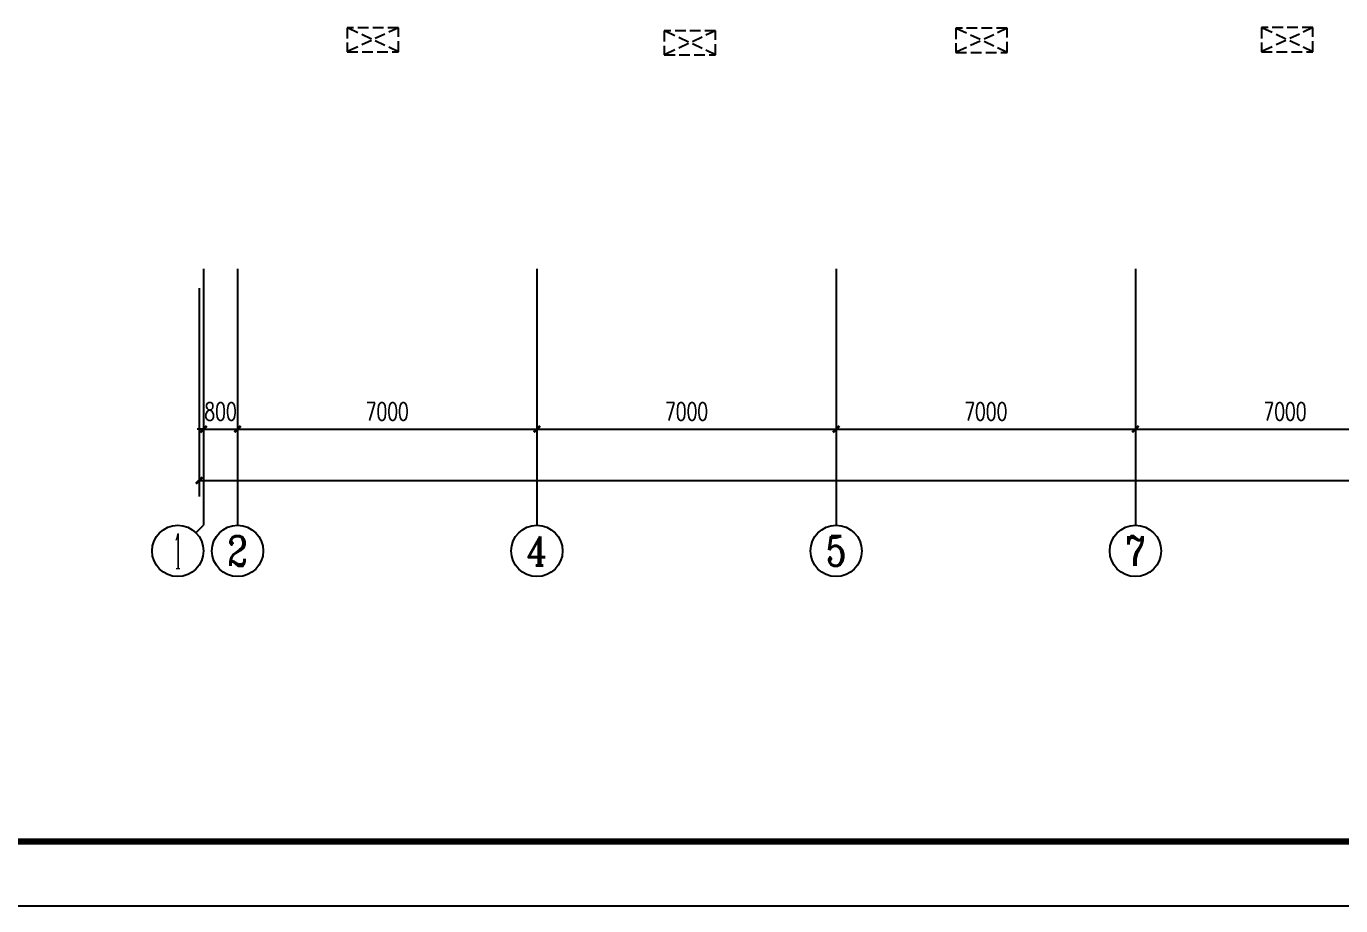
# Model space of a CAD drawing. Extents: x 0 to 302064749, y -59725395 to 1524223.
# Drawn here: x 2056187 to 2086932, y 1398073 to 1418641 of the extents above; entities that cross this region are included whole.
import ezdxf
from ezdxf.enums import TextEntityAlignment as Align

# ---------------------------------------------------------------- set-up
doc = ezdxf.new("R2010")
doc.units = 0
doc.header["$LTSCALE"] = 1000
doc.linetypes.add('DASH', pattern=[0.35, 0.25, -0.1])
for name, color, linetype in [('0-底图', 7, 'Continuous'), ('AXIS', 3, 'Continuous'), ('AXIS_TEXT', 7, 'Continuous'), ('BTTK', 7, 'Continuous'), ('PUB_TITLE', 4, 'Continuous'), ('空调外机', 211, 'Continuous')]:
    doc.layers.add(name, color=color, linetype=linetype)
doc.styles.add('_TCH_AXIS', font='COMPLEX', dxfattribs={"bigfont": 'GBCBIG'})
doc.styles.add('A_DIM_T3', font='simplex.shx', dxfattribs={"width": 0.7, "bigfont": 'gbcbig.shx'})
doc.styles.add('COMPLEX', font='COMPLEX')
doc.styles.add('HZ(TK)', font='geniso.shx', dxfattribs={"width": 0.9, "bigfont": 'hztxt.shx'})
doc.dimstyles.new('_TCH_ARCH&&150', dxfattribs={"dimtxt": 420, "dimasz": 150, "dimexe": 375, "dimexo": 450, "dimgap": 202.5, "dimtad": 1, "dimdec": 0, "dimzin": 0, "dimdsep": 46, "dimtxsty": 'A_DIM_T3', "dimblk": 'ARCHTICK', "dimcen": 0.09, "dimclrt": 7, "dimazin": 2, "dimtfac": 1, "dimtdec": 0, "dimtix": 1, "dimtmove": 2, "dimatfit": 3, "dimfxl": 150, "dimtolj": 1, "dimtzin": 0, "dimarcsym": 0})

# ---------------------------------------------------------------- blocks, each defined once
blk = doc.blocks.new('vhtemplate_2020年新竖式图框_A0')
at = {"layer": 'PUB_TITLE', "color": 7}
blk.add_lwpolyline([(0, 0), (1189, 0), (1189, 841), (0, 841)], close=True, dxfattribs=at)
at = {"layer": 'PUB_TITLE', "const_width": 1}
blk.add_lwpolyline([(25, 10), (1179, 10), (1179, 831), (25, 831)], close=True, dxfattribs=at)
at = {"layer": 'BTTK', "color": 4, "style": 'HZ(TK)', "width": 0.9}
for tag, p in [('合作单位', (1144, 743.5)), ('建设单位', (1144, 209.5)), ('工程名称', (1144, 176.5)), ('子项名称', (1154, 160)), ('图纸名称', (1144, 141))]:
    blk.add_attdef(tag, text='', height=3.5, dxfattribs=at).set_placement(p, align=Align.MIDDLE_CENTER)
for tag, p in [('注册证书号', (1156.5, 309.01)), ('注册印章号', (1156.5, 301.01)), ('设计号', (1154, 193)), ('图别', (1137.75, 34)), ('图号', (1170.25, 34)), ('版本号', (1137.75, 26)), ('日期', (1170.25, 26))]:
    blk.add_attdef(tag, text='', height=3.5, dxfattribs=at).set_placement(p, align=Align.MIDDLE)
blk = doc.blocks.new('_AXISO')
blk.add_circle((0, 0), 0.5)
at = {"layer": 'AXIS_TEXT', "style": 'COMPLEX', "width": 1.041667}
blk.add_attdef('A', text='', height=0.56, dxfattribs=at).set_placement((-0.25, -0.28), (0.25, -0.28), align=Align.FIT)
blk = doc.blocks.new('_ArchTick')
at = {"color": 0, "linetype": 'ByBlock', "const_width": 0.4}
blk.add_lwpolyline([(-0.5, -0.5), (0.5, 0.5)], dxfattribs=at)
blk = doc.blocks.new('*D1050')
at = {"layer": 'AXIS', "color": 0, "lineweight": -2, "transparency": 16777216}
for p, q in [((1062933, -66404), (1062933, -70079)), ((1063733, -66404), (1063733, -70079)), ((1062933, -69704), (1062783, -69704)), ((1062933, -69704), (1063733, -69704)), ((1063733, -69704), (1063883, -69704))]:
    blk.add_line(p, q, dxfattribs=at)
at = {"layer": 'Defpoints', "color": 0, "transparency": 16777216}
for p in [(1062933, -65954), (1063733, -65954), (1063733, -69704)]:
    blk.add_point(p, dxfattribs=at)
at = {"layer": 'AXIS', "color": 0, "lineweight": -2, "transparency": 16777216, "xscale": 150, "yscale": 150, "zscale": 150}
blk.add_blockref('_ArchTick', (1062933, -69704), dxfattribs=at)
at = {"layer": 'AXIS', "color": 0, "lineweight": -2, "transparency": 16777216, "xscale": 150, "yscale": 150, "zscale": 150, "rotation": 180}
blk.add_blockref('_ArchTick', (1063733, -69704), dxfattribs=at)
at = {"layer": 'AXIS', "color": 7, "transparency": 16777216, "insert": (1063333, -69292), "char_height": 420, "attachment_point": 5, "style": 'A_DIM_T3'}
blk.add_mtext('\\A1;800', dxfattribs=at)
blk = doc.blocks.new('*D1051')
at = {"layer": 'AXIS', "color": 0, "lineweight": -2, "transparency": 16777216}
for p, q in [((1063733, -66404), (1063733, -70079)), ((1070733, -66404), (1070733, -70079)), ((1063733, -69704), (1070733, -69704))]:
    blk.add_line(p, q, dxfattribs=at)
at = {"layer": 'Defpoints', "color": 0, "transparency": 16777216}
for p in [(1063733, -65954), (1070733, -65954), (1070733, -69704)]:
    blk.add_point(p, dxfattribs=at)
at = {"layer": 'AXIS', "color": 0, "lineweight": -2, "transparency": 16777216, "xscale": 150, "yscale": 150, "zscale": 150, "rotation": 180}
blk.add_blockref('_ArchTick', (1063733, -69704), dxfattribs=at)
at = {"layer": 'AXIS', "color": 0, "lineweight": -2, "transparency": 16777216, "xscale": 150, "yscale": 150, "zscale": 150}
blk.add_blockref('_ArchTick', (1070733, -69704), dxfattribs=at)
at = {"layer": 'AXIS', "color": 7, "transparency": 16777216, "insert": (1067233, -69292), "char_height": 420, "attachment_point": 5, "style": 'A_DIM_T3'}
blk.add_mtext('\\A1;7000', dxfattribs=at)
blk = doc.blocks.new('*D1052')
at = {"layer": 'AXIS', "color": 0, "lineweight": -2, "transparency": 16777216}
for p, q in [((1070733, -66404), (1070733, -70079)), ((1077733, -66404), (1077733, -70079)), ((1070733, -69704), (1077733, -69704))]:
    blk.add_line(p, q, dxfattribs=at)
at = {"layer": 'Defpoints', "color": 0, "transparency": 16777216}
for p in [(1070733, -65954), (1077733, -65954), (1077733, -69704)]:
    blk.add_point(p, dxfattribs=at)
at = {"layer": 'AXIS', "color": 0, "lineweight": -2, "transparency": 16777216, "xscale": 150, "yscale": 150, "zscale": 150, "rotation": 180}
blk.add_blockref('_ArchTick', (1070733, -69704), dxfattribs=at)
at = {"layer": 'AXIS', "color": 0, "lineweight": -2, "transparency": 16777216, "xscale": 150, "yscale": 150, "zscale": 150}
blk.add_blockref('_ArchTick', (1077733, -69704), dxfattribs=at)
at = {"layer": 'AXIS', "color": 7, "transparency": 16777216, "insert": (1074233, -69292), "char_height": 420, "attachment_point": 5, "style": 'A_DIM_T3'}
blk.add_mtext('\\A1;7000', dxfattribs=at)
blk = doc.blocks.new('*D1053')
at = {"layer": 'AXIS', "color": 0, "lineweight": -2, "transparency": 16777216}
for p, q in [((1077733, -66404), (1077733, -70079)), ((1084733, -66404), (1084733, -70079)), ((1077733, -69704), (1084733, -69704))]:
    blk.add_line(p, q, dxfattribs=at)
at = {"layer": 'Defpoints', "color": 0, "transparency": 16777216}
for p in [(1077733, -65954), (1084733, -65954), (1084733, -69704)]:
    blk.add_point(p, dxfattribs=at)
at = {"layer": 'AXIS', "color": 0, "lineweight": -2, "transparency": 16777216, "xscale": 150, "yscale": 150, "zscale": 150, "rotation": 180}
blk.add_blockref('_ArchTick', (1077733, -69704), dxfattribs=at)
at = {"layer": 'AXIS', "color": 0, "lineweight": -2, "transparency": 16777216, "xscale": 150, "yscale": 150, "zscale": 150}
blk.add_blockref('_ArchTick', (1084733, -69704), dxfattribs=at)
at = {"layer": 'AXIS', "color": 7, "transparency": 16777216, "insert": (1081233, -69292), "char_height": 420, "attachment_point": 5, "style": 'A_DIM_T3'}
blk.add_mtext('\\A1;7000', dxfattribs=at)
blk = doc.blocks.new('*D1054')
at = {"layer": 'AXIS', "color": 0, "lineweight": -2, "transparency": 16777216}
for p, q in [((1084733, -66404), (1084733, -70079)), ((1091733, -66404), (1091733, -70079)), ((1084733, -69704), (1091733, -69704))]:
    blk.add_line(p, q, dxfattribs=at)
at = {"layer": 'Defpoints', "color": 0, "transparency": 16777216}
for p in [(1084733, -65954), (1091733, -65954), (1091733, -69704)]:
    blk.add_point(p, dxfattribs=at)
at = {"layer": 'AXIS', "color": 0, "lineweight": -2, "transparency": 16777216, "xscale": 150, "yscale": 150, "zscale": 150, "rotation": 180}
blk.add_blockref('_ArchTick', (1084733, -69704), dxfattribs=at)
at = {"layer": 'AXIS', "color": 0, "lineweight": -2, "transparency": 16777216, "xscale": 150, "yscale": 150, "zscale": 150}
blk.add_blockref('_ArchTick', (1091733, -69704), dxfattribs=at)
at = {"layer": 'AXIS', "color": 7, "transparency": 16777216, "insert": (1088233, -69292), "char_height": 420, "attachment_point": 5, "style": 'A_DIM_T3'}
blk.add_mtext('\\A1;7000', dxfattribs=at)
blk = doc.blocks.new('*D1069')
at = {"layer": 'AXIS', "color": 0, "lineweight": -2, "transparency": 16777216}
for p, q in [((1062833, -66404), (1062833, -71279)), ((1174033, -66404), (1174033, -71279)), ((1062833, -70904), (1174033, -70904))]:
    blk.add_line(p, q, dxfattribs=at)
at = {"layer": 'Defpoints', "color": 0, "transparency": 16777216}
for p in [(1062833, -65954), (1174033, -65954), (1174033, -70904)]:
    blk.add_point(p, dxfattribs=at)
at = {"layer": 'AXIS', "color": 0, "lineweight": -2, "transparency": 16777216, "xscale": 150, "yscale": 150, "zscale": 150, "rotation": 180}
blk.add_blockref('_ArchTick', (1062833, -70904), dxfattribs=at)
at = {"layer": 'AXIS', "color": 0, "lineweight": -2, "transparency": 16777216, "xscale": 150, "yscale": 150, "zscale": 150}
blk.add_blockref('_ArchTick', (1174033, -70904), dxfattribs=at)
at = {"layer": 'AXIS', "color": 7, "transparency": 16777216, "insert": (1118433, -70492), "char_height": 420, "attachment_point": 5, "style": 'A_DIM_T3'}
blk.add_mtext('\\A1;111200', dxfattribs=at)
blk = doc.blocks.new('gfhjghj')
at = {"layer": 'AXIS'}
for p, q in [((1062932.7, -65954.1), (1062932.7, -71954.1)), ((1063732.7, -65954.1), (1063732.7, -71954.1)), ((1070732.7, -65954.1), (1070732.7, -71954.1)), ((1077732.7, -65954.1), (1077732.7, -71954.1)), ((1084732.7, -65954.1), (1084732.7, -71954.1)), ((1062757, -72129.8), (1062932.7, -71954.1))]:
    blk.add_line(p, q, dxfattribs=at)
at = {"layer": '空调外机', "linetype": 'DASH'}
for p, q in [((1067495.3, -60315.3), (1066295.3, -60877.8)), ((1067495.3, -60877.8), (1066295.3, -60315.3)), ((1074913.8, -60387.9), (1073713.8, -60950.4)), ((1074913.8, -60950.4), (1073713.8, -60387.9)), ((1081735.1, -60330.1), (1080535.1, -60892.6)), ((1081735.1, -60892.6), (1080535.1, -60330.1)), ((1088885.6, -60314.8), (1087685.6, -60877.3)), ((1088885.6, -60877.3), (1087685.6, -60314.8))]:
    blk.add_line(p, q, dxfattribs=at)
for points in [[(1067495.3, -60315.3), (1066295.3, -60315.3), (1066295.3, -60877.8), (1067495.3, -60877.8)], [(1074913.8, -60387.9), (1073713.8, -60387.9), (1073713.8, -60950.4), (1074913.8, -60950.4)], [(1081735.1, -60330.1), (1080535.1, -60330.1), (1080535.1, -60892.6), (1081735.1, -60892.6)], [(1088885.6, -60314.8), (1087685.6, -60314.8), (1087685.6, -60877.3), (1088885.6, -60877.3)]]:
    blk.add_lwpolyline(points, close=True, dxfattribs=at)
at = {"layer": 'AXIS'}
ref = blk.add_blockref('_AXISO', (1062332.7, -72554.1), dxfattribs=dict(at, xscale=1200, yscale=1200, zscale=1200))
ref.add_attrib('A', '1', dxfattribs={"layer": 'AXIS_TEXT', "height": 817.2, "style": '_TCH_AXIS', "width": 0.555556}).set_placement((1062235.5, -72962.6), (1062430, -72962.6), align=Align.FIT)
ref = blk.add_blockref('_AXISO', (1063732.7, -72554.1), dxfattribs=dict(at, xscale=1200, yscale=1200, zscale=1200))
ref.add_attrib('A', '2', dxfattribs={"layer": 'AXIS_TEXT', "height": 698.9, "style": '_TCH_AXIS'}).set_placement((1063499.8, -72903.5), (1063965.7, -72903.5), align=Align.FIT)
ref = blk.add_blockref('_AXISO', (1070732.7, -72554.1), dxfattribs=dict(at, xscale=1200, yscale=1200, zscale=1200))
ref.add_attrib('A', '4', dxfattribs={"layer": 'AXIS_TEXT', "height": 683.5, "style": '_TCH_AXIS', "width": 0.9375}).set_placement((1070488.6, -72895.8), (1070976.9, -72895.8), align=Align.FIT)
ref = blk.add_blockref('_AXISO', (1077732.7, -72554.1), dxfattribs=dict(at, xscale=1200, yscale=1200, zscale=1200))
ref.add_attrib('A', '5', dxfattribs={"layer": 'AXIS_TEXT', "height": 698.9, "style": '_TCH_AXIS'}).set_placement((1077499.8, -72903.5), (1077965.7, -72903.5), align=Align.FIT)
ref = blk.add_blockref('_AXISO', (1084732.7, -72554.1), dxfattribs=dict(at, xscale=1200, yscale=1200, zscale=1200))
ref.add_attrib('A', '7', dxfattribs={"layer": 'AXIS_TEXT', "height": 698.9, "style": '_TCH_AXIS'}).set_placement((1084499.8, -72903.5), (1084965.7, -72903.5), align=Align.FIT)
for p1, p2, distance, picture, middle in [((1062832.7, -65954.1), (1174032.7, -65954.1), -4950, '*D1069', (1118432.7, -70491.6)), ((1062932.7, -65954.1), (1063732.7, -65954.1), -3750, '*D1050', (1063332.7, -69291.6)), ((1063732.7, -65954.1), (1070732.7, -65954.1), -3750, '*D1051', (1067232.7, -69291.6)), ((1070732.7, -65954.1), (1077732.7, -65954.1), -3750, '*D1052', (1074232.7, -69291.6)), ((1077732.7, -65954.1), (1084732.7, -65954.1), -3750, '*D1053', (1081232.7, -69291.6)), ((1084732.7, -65954.1), (1091732.7, -65954.1), -3750, '*D1054', (1088232.7, -69291.6))]:
    dim = blk.add_aligned_dim(p1=p1, p2=p2, distance=distance, dimstyle='_TCH_ARCH&&150', dxfattribs=at)
    dim.commit()
    dim.dimension.update_dxf_attribs({"geometry": picture, "text_midpoint": middle})

msp = doc.modelspace()

# ---------------------------------------------------------------- block references
at = {"layer": '0-底图', "xscale": 150, "yscale": 150, "zscale": 150}
msp.add_blockref('vhtemplate_2020年新竖式图框_A0', (2031892, 1398073), dxfattribs=at)
at = {"layer": '0-底图'}
msp.add_blockref('gfhjghj', (997397, 1478924), dxfattribs=at)

doc.saveas('drawing.dxf')
